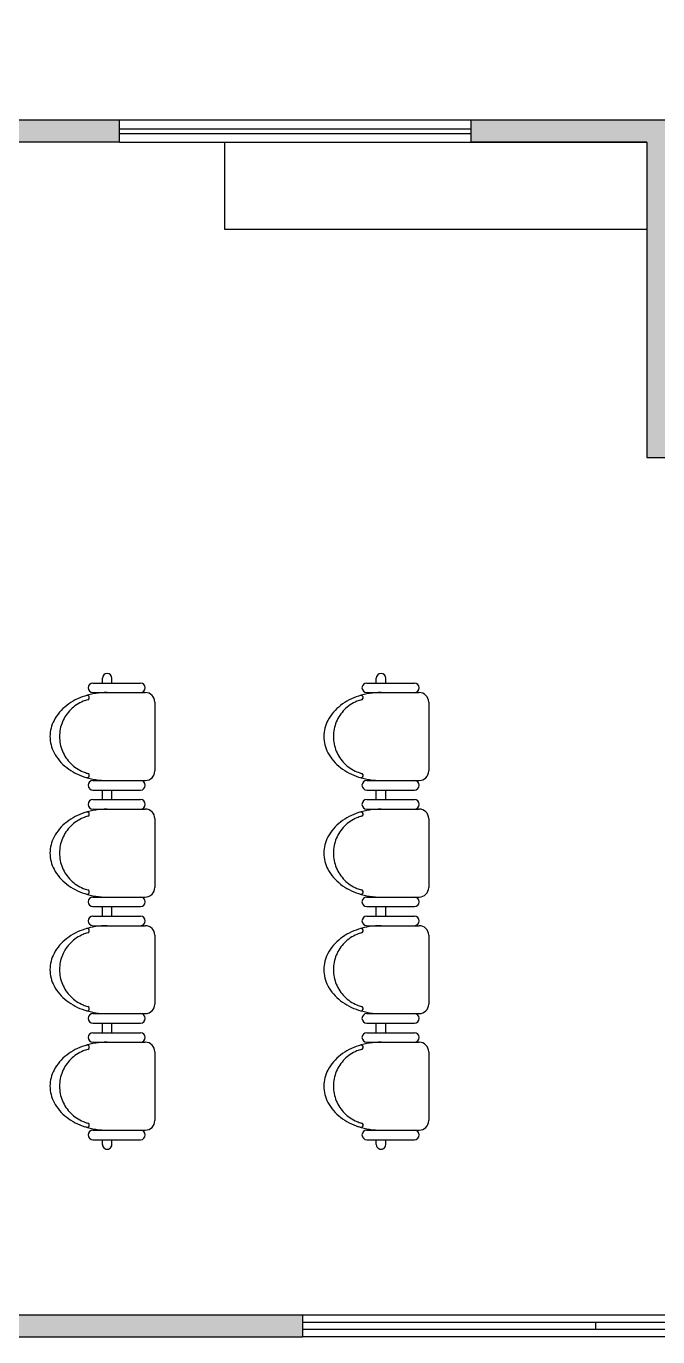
# Model space of a CAD drawing. Header units: centimetres. Extents: x 0 to 1814864, y -139216 to 99734.
# Drawn here: x 902021 to 902452, y 10209 to 11103 of the extents above; entities that cross this region are included whole.
import ezdxf

# ---------------------------------------------------------------- set-up
doc = ezdxf.new("R2010")
doc.units = ezdxf.units.CM
doc.header["$LTSCALE"] = 4
for name, color, linetype in [('0.1', 1, 'Continuous'), ('0.2', 2, 'Continuous'), ('0.6', 6, 'Continuous')]:
    doc.layers.add(name, color=color, linetype=linetype)

# ---------------------------------------------------------------- blocks, each defined once
blk = doc.blocks.new('Cadeira espera 01')
for p, q in [((-238.92, -33.05), (-238.92, -5.55)), ((-233.92, -0.55), (-197.82, -0.55)), ((-192.82, -33.05), (-192.82, -5.55)), ((-177.82, -33.05), (-177.82, -5.55)), ((-172.82, -0.55), (-136.72, -0.55)), ((-131.72, -33.05), (-131.72, -5.55)), ((-116.72, -33.05), (-116.72, -5.55)), ((-111.72, -0.55), (-75.62, -0.55)), ((-70.62, -33.05), (-70.62, -5.55)), ((-55.62, -33.05), (-55.62, -5.55)), ((-50.62, -0.55), (-14.52, -0.55)), ((-50.62, -0.55), (-14.52, -0.55)), ((-9.52, -33.05), (-9.52, -5.55)), ((-243.92, -33.05), (-243.92, -8.05)), ((-187.82, -33.05), (-187.82, -8.05)), ((-187.82, -33.05), (-187.82, -8.05)), ((-187.82, -33.05), (-187.82, -8.05)), ((-182.82, -33.05), (-182.82, -8.05)), ((-126.72, -33.05), (-126.72, -8.05)), ((-126.72, -33.05), (-126.72, -8.05)), ((-121.72, -33.05), (-121.72, -8.05)), ((-65.62, -33.05), (-65.62, -8.05)), ((-65.62, -33.05), (-65.62, -8.05)), ((-60.62, -33.05), (-60.62, -8.05)), ((-4.52, -33.05), (-4.52, -8.05)), ((-243.92, -23.05), (-246.42, -23.05)), ((-182.82, -23.05), (-187.82, -23.05)), ((-121.72, -23.05), (-126.72, -23.05)), ((-60.62, -23.05), (-65.62, -23.05)), ((-2.02, -23.05), (-4.52, -23.05)), ((-243.92, -28.05), (-246.42, -28.05)), ((-182.82, -28.05), (-187.82, -28.05)), ((-121.72, -28.05), (-126.72, -28.05)), ((-60.62, -28.05), (-65.62, -28.05)), ((-2.02, -28.05), (-4.52, -28.05))]:
    blk.add_line(p, q)
for centre, radius, start, end in [((-241.42, -8.05), 2.5, 0, 180), ((-233.92, -5.55), 5, 90, 180), ((-197.82, -5.55), 5, 0, 90), ((-190.32, -8.05), 2.5, 0, 180), ((-180.32, -8.05), 2.5, 0, 180), ((-172.82, -5.55), 5, 90, 180), ((-136.72, -5.55), 5, 0, 90), ((-129.22, -8.05), 2.5, 0, 180), ((-119.22, -8.05), 2.5, 0, 180), ((-111.72, -5.55), 5, 90, 180), ((-75.62, -5.55), 5, 0, 90), ((-68.12, -8.05), 2.5, 0, 180), ((-58.12, -8.05), 2.5, 0, 180), ((-50.62, -5.55), 5, 90, 180), ((-14.52, -5.55), 5, 0, 90), ((-7.02, -8.05), 2.5, 0, 180), ((-246.42, -25.55), 2.5, 90, 270), ((-199.99, -25.55), 38.92, 180, 197.65307), ((-231.74, -25.55), 38.92, 342.34693, 0), ((-138.89, -25.55), 38.92, 180, 197.65307), ((-170.64, -25.55), 38.92, 342.34693, 0), ((-77.8, -25.55), 38.92, 180, 197.65307), ((-109.55, -25.55), 38.92, 342.34693, 0), ((-16.7, -25.55), 38.92, 180, 197.65307), ((-48.45, -25.55), 38.92, 342.34693, 0), ((-2.02, -25.55), 2.5, 270, 90), ((-241.42, -33.05), 2.5, 180, 0), ((-190.32, -33.05), 2.5, 180, 0), ((-180.32, -33.05), 2.5, 180, 0), ((-129.22, -33.05), 2.5, 180, 0), ((-119.22, -33.05), 2.5, 180, 0), ((-68.12, -33.05), 2.5, 180, 0), ((-58.12, -33.05), 2.5, 180, 0), ((-7.02, -33.05), 2.5, 180, 0), ((-236.29, -36.02), 1.14, 15, 197.18711), ((-207.78, -28.03), 30.75, 197.65307, 217.53491), ((-215.87, -30.55), 20, 195, 202.5), ((-215.87, -30.55), 20, 202.5, 225), ((-215.87, -30.55), 20, 315, 337.5), ((-223.95, -28.03), 30.75, 322.46509, 342.34693), ((-215.87, -30.55), 20, 337.5, 345), ((-195.44, -36.02), 1.14, 342.81289, 165), ((-175.19, -36.02), 1.14, 15, 197.18711), ((-146.68, -28.03), 30.75, 197.65307, 217.53491), ((-154.77, -30.55), 20, 195, 202.5), ((-154.77, -30.55), 20, 202.5, 225), ((-154.77, -30.55), 20, 315, 337.5), ((-162.86, -28.03), 30.75, 322.46509, 342.34693), ((-154.77, -30.55), 20, 337.5, 345), ((-134.34, -36.02), 1.14, 342.81289, 165), ((-114.09, -36.02), 1.14, 15, 197.18711), ((-85.58, -28.03), 30.75, 197.65307, 217.53491), ((-93.67, -30.55), 20, 195, 202.5), ((-93.67, -30.55), 20, 202.5, 225), ((-93.67, -30.55), 20, 315, 337.5), ((-101.76, -28.03), 30.75, 322.46509, 342.34693), ((-93.67, -30.55), 20, 337.5, 345), ((-73.25, -36.02), 1.14, 342.81289, 165), ((-53, -36.02), 1.14, 15, 197.18711), ((-24.49, -28.03), 30.75, 197.65307, 217.53491), ((-32.57, -30.55), 20, 195, 202.5), ((-32.57, -30.55), 20, 202.5, 225), ((-32.57, -30.55), 20, 315, 337.5), ((-40.66, -28.03), 30.75, 322.46509, 342.34693), ((-32.57, -30.55), 20, 337.5, 345), ((-12.15, -36.02), 1.14, 342.81289, 165), ((-212.72, -31.83), 24.52, 217.53491, 241.66942), ((-215.87, -30.55), 20, 225, 247.5), ((-215.87, -30.55), 20, 292.5, 315), ((-219.01, -31.83), 24.52, 298.33058, 322.46509), ((-151.62, -31.83), 24.52, 217.53491, 241.66942), ((-154.77, -30.55), 20, 225, 247.5), ((-154.77, -30.55), 20, 292.5, 315), ((-157.91, -31.83), 24.52, 298.33058, 322.46509), ((-90.53, -31.83), 24.52, 217.53491, 241.66942), ((-93.67, -30.55), 20, 225, 247.5), ((-93.67, -30.55), 20, 292.5, 315), ((-96.81, -31.83), 24.52, 298.33058, 322.46509), ((-29.43, -31.83), 24.52, 217.53491, 241.66942), ((-32.57, -30.55), 20, 225, 247.5), ((-32.57, -30.55), 20, 292.5, 315), ((-35.72, -31.83), 24.52, 298.33058, 322.46509), ((-215.87, -37.66), 17.89, 241.66942, 270), ((-215.87, -30.55), 20, 247.5, 270), ((-215.87, -30.55), 20, 270, 292.5), ((-215.87, -37.66), 17.89, 270, 298.33058), ((-154.77, -37.66), 17.89, 241.66942, 270), ((-154.77, -30.55), 20, 247.5, 270), ((-154.77, -30.55), 20, 270, 292.5), ((-154.77, -37.66), 17.89, 270, 298.33058), ((-93.67, -37.66), 17.89, 241.66942, 270), ((-93.67, -30.55), 20, 247.5, 270), ((-93.67, -30.55), 20, 270, 292.5), ((-93.67, -37.66), 17.89, 270, 298.33058), ((-32.57, -37.66), 17.89, 241.66942, 270), ((-32.57, -30.55), 20, 247.5, 270), ((-32.57, -30.55), 20, 270, 292.5), ((-32.57, -37.66), 17.89, 270, 298.33058)]:
    blk.add_arc(centre, radius, start, end)

msp = doc.modelspace()

# ---------------------------------------------------------------- hatches: boundary and pattern name
at = {"layer": '0.2', "true_color": 0x000000}
h = msp.add_hatch(color=18, dxfattribs=at)
h.dxf.hatch_style = 1
h.paths.add_polyline_path([(901509.927, 10773.62), (901771.657, 10773.62), (901819.927, 10773.62), (901819.927, 10788.62), (901509.927, 10788.62), (901509.927, 10868.62), (901494.927, 10868.62), (901494.927, 10618.62), (900994.927, 10618.62), (900994.927, 10688.62), (900979.927, 10688.62), (900979.927, 10603.62), (900979.927, 10523.62), (900994.927, 10523.62), (900994.927, 10603.62), (901494.927, 10603.62), (901494.927, 10593.62), (901509.927, 10593.62), (901509.927, 10618.62)])
h.paths.add_polyline_path([(901509.927, 11023.62), (901494.927, 11023.62), (901494.927, 11013.62), (900994.927, 11013.62), (900994.927, 11073.62), (900994.927, 11503.62), (901114.927, 11503.62), (901114.927, 11518.62), (900979.927, 11518.62), (900979.927, 10998.62), (900979.927, 10928.62), (900994.927, 10928.62), (900994.927, 10998.62), (901256.657, 10998.62), (901494.927, 10998.62), (901494.927, 10988.62), (901509.927, 10988.62), (901509.927, 11013.62)])
h.paths.add_polyline_path([(901629.927, 11518.62), (901494.927, 11518.62), (901374.927, 11518.62), (901374.927, 11503.62), (901434.927, 11503.62), (901434.927, 11504.258), (901494.927, 11504.258), (901494.927, 11242.528), (901494.927, 11143.62), (901509.927, 11143.62), (901509.927, 11168.62), (901519.927, 11168.62), (901519.927, 11183.62), (901509.927, 11183.62), (901509.927, 11503.62), (901629.927, 11503.62)])
h.paths.add_polyline_path([(901964.927, 11518.62), (901829.927, 11518.62), (901829.927, 11503.62), (901949.927, 11503.62), (901949.927, 11183.62), (901639.927, 11183.62), (901639.927, 11168.62), (901949.927, 11168.62), (901949.927, 11158.62), (901964.927, 11158.62), (901964.927, 11168.62)])
h.paths.add_polyline_path([(902084.927, 11038.62), (901949.927, 11038.62), (901949.927, 11003.62), (901964.927, 11003.62), (901964.927, 11023.62), (902084.927, 11023.62)])
h.paths.add_polyline_path([(902869.927, 11038.62), (902809.927, 11038.62), (902809.927, 11023.62), (902854.927, 11023.62), (902854.927, 10823.62), (902774.927, 10823.62), (902774.927, 10808.62), (902854.927, 10808.62), (902854.927, 10696.12), (902869.927, 10696.12)])
h.paths.add_polyline_path([(902664.927, 11023.62), (902709.927, 11023.62), (902709.927, 11038.62), (902649.927, 11038.62), (902604.927, 11038.62), (902604.927, 11023.62), (902649.927, 11023.62), (902649.927, 10823.62), (902639.927, 10823.62), (902639.927, 10808.62), (902664.927, 10808.62), (902674.927, 10808.62), (902674.927, 10823.62), (902664.927, 10823.62)])
h.paths.add_polyline_path([(902539.927, 10823.62), (902459.927, 10823.62), (902459.927, 11023.62), (902504.927, 11023.62), (902504.927, 11038.62), (902444.927, 11038.62), (902324.927, 11038.62), (902324.927, 11023.62), (902444.927, 11023.62), (902444.927, 10964.057), (902444.927, 10808.62), (902539.927, 10808.62)])
h.paths.add_polyline_path([(901854.703, 11133.752), (901925.152, 11133.752), (901925.152, 11152.133), (901854.703, 11152.133)], flags=9)
h = msp.add_hatch(color=18, dxfattribs=at)
h.dxf.hatch_style = 1
h.paths.add_polyline_path([(902209.927, 10223.62), (901964.927, 10223.62), (901964.927, 10808.62), (901949.927, 10808.62), (901949.927, 10788.62), (901939.927, 10788.62), (901939.927, 10773.62), (901949.927, 10773.62), (901949.927, 10223.62), (901849.927, 10223.62), (901849.927, 10208.62), (901964.927, 10208.62), (902209.927, 10208.62)])

# ---------------------------------------------------------------- linework, layer by layer
at = {"layer": '0.1'}
for p, q in [((902209.927, 10223.62), (902609.927, 10223.62)), ((902609.927, 10208.62), (902209.927, 10208.62))]:
    msp.add_line(p, q, dxfattribs=at)
at = {"layer": '0.2'}
for p, q in [((902324.927, 11038.62), (902084.927, 11038.62)), ((902324.927, 11032.62), (902084.927, 11032.62)), ((902084.927, 11029.62), (902324.927, 11029.62)), ((902084.927, 11023.62), (902324.927, 11023.62)), ((902209.927, 10218.62), (902609.927, 10218.62)), ((902609.927, 10213.62), (902209.927, 10213.62)), ((902409.927, 10218.62), (902409.927, 10213.62))]:
    msp.add_line(p, q, dxfattribs=at)
msp.add_lwpolyline([(902444.927, 10964.057), (902156.887, 10964.057), (902156.887, 11023.62), (902444.927, 11023.62)], close=True, dxfattribs=at)
at = {"layer": '0.6'}
for p, q in [((902084.927, 11023.62), (902084.927, 11038.62)), ((902324.927, 11023.62), (902324.927, 11038.62)), ((902209.927, 10223.62), (902209.927, 10208.62))]:
    msp.add_line(p, q, dxfattribs=at)
for points in [[(902084.927, 11038.62), (901949.927, 11038.62), (901949.927, 11003.62)], [(902504.927, 11038.62), (902324.927, 11038.62)], [(902504.927, 11038.62), (902444.927, 11038.62)], [(902084.927, 11023.62), (901964.927, 11023.62), (901964.927, 11003.62)], [(902444.927, 11023.62), (902324.927, 11023.62)], [(902444.927, 11023.62), (902444.927, 10808.62), (902539.927, 10808.62)], [(901964.927, 10808.62), (901964.927, 10223.62), (902209.927, 10223.62)], [(901949.927, 10208.62), (902209.927, 10208.62)]]:
    msp.add_lwpolyline(points, dxfattribs=at)

# ---------------------------------------------------------------- block references
at = {"layer": '0.2', "xscale": 1.301582746914929, "yscale": 1.301582746914929, "zscale": 1.301582746914929, "rotation": 270}
for p in [(902109.791, 10337.195), (902296.75, 10337.195)]:
    msp.add_blockref('Cadeira espera 01', p, dxfattribs=at)

doc.saveas('drawing.dxf')
